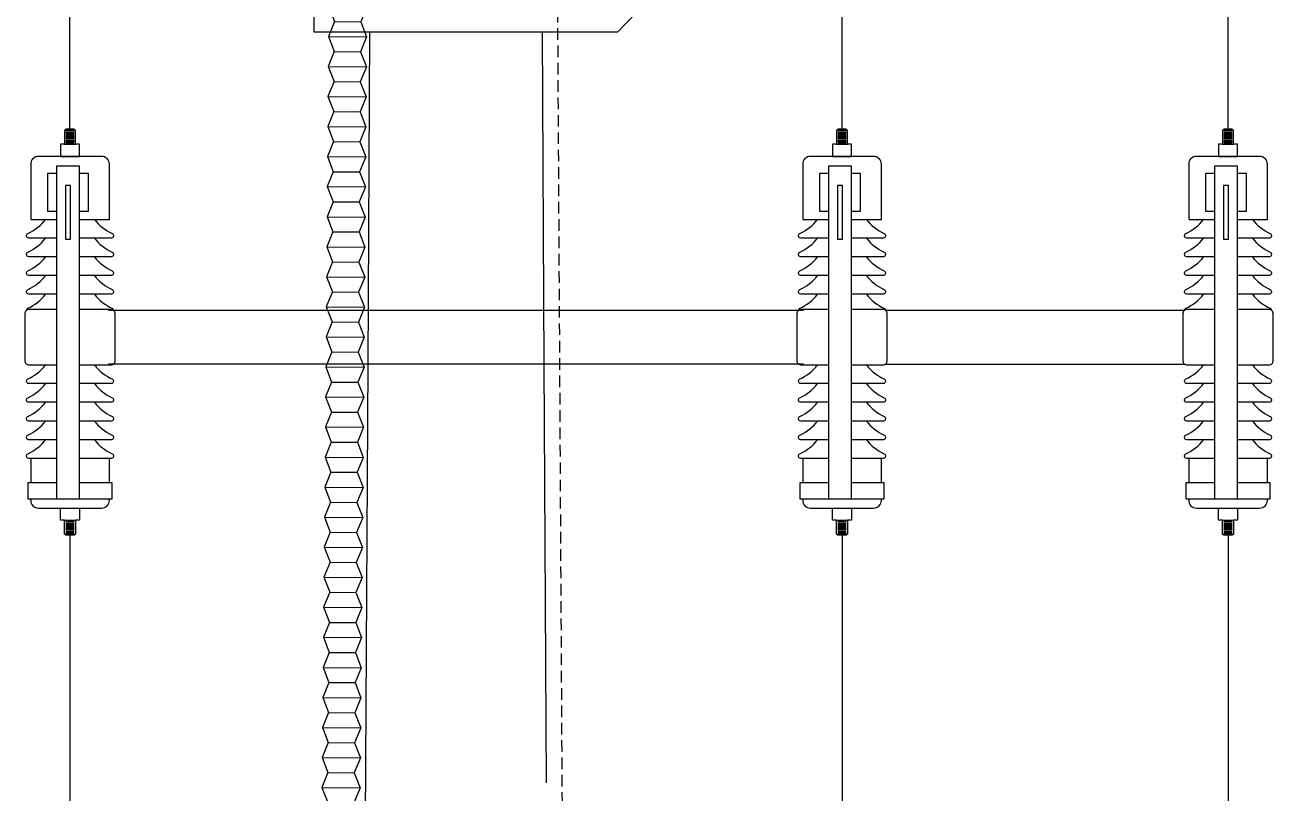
# Model space of a CAD drawing. Header units: inches. Extents: x -246336 to 136055, y -106871 to 69513.
# Drawn here: x -2304 to -688, y 65348 to 66343 of the extents above; entities that cross this region are included whole.
import ezdxf

# ---------------------------------------------------------------- set-up
doc = ezdxf.new("R2010")
doc.units = ezdxf.units.IN
doc.header["$MEASUREMENT"] = 0
doc.linetypes.add('DASHED', pattern=[0.75, 0.5, -0.25])
doc.layers.add('XA-TT1', color=7, linetype='Continuous')

# ---------------------------------------------------------------- blocks, each defined once
blk = doc.blocks.new('A$C1B1045A4')
at = {"color": 9}
for p, q in [((52.9, 524.6), (63.8, 524.6)), ((52.9, 522.8), (63.8, 522.8)), ((52.9, 521), (63.8, 521)), ((52.9, 519.2), (63.8, 519.2)), ((52.9, 517.4), (63.8, 517.4)), ((51.4, 506.6), (65.3, 506.6)), ((52.9, 515.6), (63.8, 515.6)), ((52.9, 513.8), (63.8, 513.8)), ((52.9, 512), (63.8, 512)), ((52.9, 510.2), (63.8, 510.2)), ((52.9, 508.4), (63.8, 508.4)), ((46.1, 490.8), (70.6, 490.8)), ((26.8, 409.2), (40.9, 409.2)), ((70.7, 409.2), (89.9, 409.2)), ((46.1, 35.2), (70.6, 35.2)), ((51.4, 19.4), (65.3, 19.4)), ((52.9, 17.6), (63.8, 17.6)), ((52.9, 15.8), (63.8, 15.8)), ((52.9, 14), (63.8, 14)), ((52.9, 12.2), (63.8, 12.2)), ((52.9, 10.4), (63.8, 10.4)), ((52.9, 8.6), (63.8, 8.6)), ((52.9, 6.8), (63.8, 6.8)), ((52.9, 5), (63.8, 5)), ((52.9, 3.2), (63.8, 3.2)), ((52.9, 1.4), (63.8, 1.4))]:
    blk.add_line(p, q, dxfattribs=at)
at = {"color": 9, "flags": 128}
for points in [[(70.6, 490.8), (70.6, 506.6), (65.3, 506.6), (65.3, 524.5), (63.8, 526), (52.9, 526), (51.4, 524.5), (51.4, 506.6), (46.1, 506.6), (46.1, 490.8)], [(70.6, 35.2), (70.6, 19.4), (65.3, 19.4), (65.3, 1.5), (63.8, 0), (52.9, 0), (51.4, 1.5), (51.4, 19.4), (46.1, 19.4), (46.1, 35.2)]]:
    blk.add_lwpolyline(points, dxfattribs=at)
at = {"color": 9}
for points in [[(109.3, 471.3), (109.3, 480.8, 0.414214), (99.3, 490.8), (17.4, 490.8, 0.414214), (7.4, 480.8), (7.4, 409.7)], [(40.9, 385), (4.8, 385, -0.748668), (3.7, 391, 0.125293), (26.8, 409.2)], [(89.9, 409.2, 0.125293), (113, 391, -0.748668), (111.9, 385), (111.9, 385), (70.7, 385)], [(40.9, 360.7), (4.8, 360.7, -0.748668), (3.7, 366.7, 0.125293), (26.8, 385)], [(89.9, 385, 0.125293), (113, 366.7, -0.748668), (111.9, 360.7), (111.9, 360.7), (70.7, 360.7)], [(40.9, 336.5), (4.8, 336.5, -0.748668), (3.7, 342.5, 0.125293), (26.8, 360.7)], [(89.9, 360.7, 0.125293), (113, 342.5, -0.748668), (111.9, 336.5), (111.9, 336.5), (70.7, 336.5)], [(40.9, 312.3), (4.8, 312.3, -0.748668), (3.7, 318.3, 0.125293), (26.8, 336.5)], [(89.9, 336.5, 0.125293), (113, 318.3, -0.748668), (111.9, 312.3), (111.9, 312.3), (70.7, 312.3)], [(2.2, 292.4, -0.177277), (3.7, 294, 0.125293), (26.8, 312.3)], [(89.9, 312.3, 0.125293), (113, 294, -0.177277), (114.5, 292.4, -0.177277)], [(40.9, 292.4), (5, 292.4, 0.414214), (0, 287.4), (0, 225.7, 0.414214), (5, 220.7), (40.9, 220.7)], [(70.7, 220.7), (111.7, 220.7, 0.414214), (116.7, 225.7), (116.7, 287.4, 0.414214), (111.7, 292.4), (70.7, 292.4)], [(40.9, 196.5), (4.8, 196.5, -0.748668), (3.7, 202.5, 0.125293), (26.8, 220.7)], [(89.9, 220.7, 0.125293), (113, 202.5, -0.748668), (111.9, 196.5), (111.9, 196.5), (70.7, 196.5)], [(40.9, 172.2), (4.8, 172.2, -0.748668), (3.7, 178.2, 0.125293), (26.8, 196.5)], [(89.9, 196.5, 0.125293), (113, 178.2, -0.748668), (111.9, 172.2), (111.9, 172.2), (70.7, 172.2)], [(40.9, 148), (4.8, 148, -0.748668), (3.7, 154, 0.125293), (26.8, 172.2)], [(89.9, 172.2, 0.125293), (113, 154, -0.748668), (111.9, 148), (111.9, 148), (70.7, 148)], [(40.9, 123.8), (4.8, 123.8, -0.748668), (3.7, 129.8, 0.125293), (26.8, 148)], [(89.9, 148, 0.125293), (113, 129.8, -0.748668), (111.9, 123.8), (111.9, 123.8), (70.7, 123.8)], [(40.9, 99.5), (4.8, 99.5, -0.748668), (3.7, 105.5, 0.125293), (26.8, 123.8)], [(89.9, 123.8, 0.125293), (113, 105.5, -0.748668), (111.9, 99.5), (111.9, 99.5), (70.7, 99.5)], [(7.4, 47.2), (7.4, 45.2, 0.414214), (17.4, 35.2), (99.3, 35.2, 0.414214), (109.3, 45.2), (109.3, 47.2)]]:
    blk.add_lwpolyline(points, format="xyb", dxfattribs=at)
for points in [[(40.9, 47.2), (70.7, 47.2), (70.7, 478.1), (40.9, 478.1)], [(52.6, 383.6), (58.9, 383.6), (58.9, 453), (52.6, 453)]]:
    blk.add_lwpolyline(points, close=True, dxfattribs=at)
for points in [[(70.7, 409.2), (109.3, 409.2), (109.3, 471.3)], [(40.9, 468.7), (29.1, 468.7), (29.1, 420), (40.9, 420)], [(70.7, 420), (82.5, 420), (82.5, 468.7), (70.7, 468.7)], [(7.4, 409.2), (40.9, 409.2)], [(40.9, 99.5), (7.4, 99.5), (7.4, 68)], [(109.3, 68), (109.3, 99.5), (70.7, 99.5)], [(40.9, 68), (3.6, 68), (3.6, 47.2), (112.8, 47.2), (112.8, 68), (70.7, 68)]]:
    blk.add_lwpolyline(points, dxfattribs=at)
blk = doc.blocks.new('A$C7E9813FF')
at = {"layer": 'XA-TT1', "color": 251}
for p, q in [((7.7, 1128.8), (0, 1109.3)), ((7.7, 1128.8), (41.7, 1128.8)), ((7.7, 1128.8), (41.7, 1128.8)), ((41.7, 1128.8), (49.5, 1109.3)), ((0, 1109.3), (7.7, 1089.9)), ((0, 1109.3), (49.5, 1109.3)), ((49.5, 1109.3), (41.7, 1089.9)), ((7.7, 1089.9), (0, 1070.4)), ((7.7, 1089.9), (41.7, 1089.9)), ((7.7, 1089.9), (41.7, 1089.9)), ((41.7, 1089.9), (49.5, 1070.4)), ((0, 1070.4), (7.7, 1051)), ((0, 1070.4), (49.5, 1070.4)), ((49.5, 1070.4), (41.7, 1051)), ((7.7, 1051), (0, 1031.5)), ((7.7, 1051), (41.7, 1051)), ((7.7, 1051), (41.7, 1051)), ((41.7, 1051), (49.5, 1031.5)), ((0, 1031.5), (7.7, 1012)), ((0, 1031.5), (49.5, 1031.5)), ((49.5, 1031.5), (41.7, 1012)), ((7.7, 1012), (0, 992.6)), ((7.7, 1012), (41.7, 1012)), ((7.7, 1012), (41.7, 1012)), ((41.7, 1012), (49.5, 992.6)), ((0, 992.6), (7.7, 973.1)), ((0, 992.6), (49.5, 992.6)), ((49.5, 992.6), (41.7, 973.1)), ((7.7, 973.1), (0, 953.6)), ((7.7, 973.1), (41.7, 973.1)), ((7.7, 973.1), (41.7, 973.1)), ((41.7, 973.1), (49.5, 953.6)), ((0, 953.6), (7.7, 934.2)), ((0, 953.6), (49.5, 953.6)), ((49.5, 953.6), (41.7, 934.2)), ((7.7, 934.2), (0, 914.7)), ((7.7, 934.2), (41.7, 934.2)), ((7.7, 934.2), (41.7, 934.2)), ((41.7, 934.2), (49.5, 914.7)), ((0, 914.7), (7.7, 895.3)), ((0, 914.7), (49.5, 914.7)), ((49.5, 914.7), (41.7, 895.3)), ((7.7, 895.3), (0, 875.8)), ((7.7, 895.3), (41.7, 895.3)), ((7.7, 895.3), (41.7, 895.3)), ((41.7, 895.3), (49.5, 875.8)), ((0, 875.8), (7.7, 856.3)), ((0, 875.8), (49.5, 875.8)), ((49.5, 875.8), (41.7, 856.3)), ((7.7, 856.3), (0, 836.9)), ((7.7, 856.3), (41.7, 856.3)), ((7.7, 856.3), (41.7, 856.3)), ((41.7, 856.3), (49.5, 836.9)), ((0, 836.9), (7.7, 817.4)), ((0, 836.9), (49.5, 836.9)), ((49.5, 836.9), (41.7, 817.4)), ((7.7, 817.4), (0, 797.9)), ((7.7, 817.4), (41.7, 817.4)), ((7.7, 817.4), (41.7, 817.4)), ((41.7, 817.4), (49.5, 797.9)), ((0, 797.9), (7.7, 778.5)), ((0, 797.9), (49.5, 797.9)), ((49.5, 797.9), (41.7, 778.5)), ((7.7, 778.5), (0, 759)), ((7.7, 778.5), (41.7, 778.5)), ((7.7, 778.5), (41.7, 778.5)), ((41.7, 778.5), (49.5, 759)), ((0, 759), (7.7, 739.6)), ((0, 759), (49.5, 759)), ((49.5, 759), (41.7, 739.6)), ((7.7, 739.6), (0, 720.1)), ((7.7, 739.6), (41.7, 739.6)), ((7.7, 739.6), (41.7, 739.6)), ((41.7, 739.6), (49.5, 720.1)), ((0, 720.1), (7.7, 700.6)), ((0, 720.1), (49.5, 720.1)), ((49.5, 720.1), (41.7, 700.6)), ((7.7, 700.6), (0, 681.2)), ((7.7, 700.6), (41.7, 700.6)), ((7.7, 700.6), (41.7, 700.6)), ((41.7, 700.6), (49.5, 681.2)), ((0, 681.2), (7.7, 661.7)), ((0, 681.2), (49.5, 681.2)), ((49.5, 681.2), (41.7, 661.7)), ((7.7, 661.7), (0, 642.2)), ((7.7, 661.7), (41.7, 661.7)), ((7.7, 661.7), (41.7, 661.7)), ((41.7, 661.7), (49.5, 642.2)), ((0, 642.2), (7.7, 622.8)), ((0, 642.2), (49.5, 642.2)), ((49.5, 642.2), (41.7, 622.8)), ((7.7, 622.8), (0, 603.3)), ((7.7, 622.8), (41.7, 622.8)), ((7.7, 622.8), (41.7, 622.8)), ((41.7, 622.8), (49.5, 603.3)), ((0, 603.3), (7.7, 583.9)), ((0, 603.3), (49.5, 603.3)), ((49.5, 603.3), (41.7, 583.9)), ((7.7, 583.9), (0, 564.4)), ((7.7, 583.9), (41.7, 583.9)), ((7.7, 583.9), (41.7, 583.9)), ((41.7, 583.9), (49.5, 564.4)), ((0, 564.4), (7.7, 544.9)), ((0, 564.4), (49.5, 564.4)), ((49.5, 564.4), (41.7, 544.9)), ((7.7, 544.9), (0, 525.5)), ((7.7, 544.9), (41.7, 544.9)), ((7.7, 544.9), (41.7, 544.9)), ((41.7, 544.9), (49.5, 525.5)), ((0, 525.5), (7.7, 506)), ((0, 525.5), (49.5, 525.5)), ((49.5, 525.5), (41.7, 506)), ((7.7, 506), (0, 486.6)), ((7.7, 506), (41.7, 506)), ((7.7, 506), (41.7, 506)), ((41.7, 506), (49.5, 486.6)), ((0, 486.6), (7.7, 467.1)), ((0, 486.6), (49.5, 486.6)), ((49.5, 486.6), (41.7, 467.1)), ((7.7, 467.1), (0, 447.6)), ((7.7, 467.1), (41.7, 467.1)), ((7.7, 467.1), (41.7, 467.1)), ((41.7, 467.1), (49.5, 447.6)), ((0, 447.6), (7.7, 428.2)), ((0, 447.6), (49.5, 447.6)), ((49.5, 447.6), (41.7, 428.2)), ((7.7, 428.2), (0, 408.7)), ((7.7, 428.2), (41.7, 428.2)), ((7.7, 428.2), (41.7, 428.2)), ((41.7, 428.2), (49.5, 408.7)), ((0, 408.7), (7.7, 389.2)), ((0, 408.7), (49.5, 408.7)), ((49.5, 408.7), (41.7, 389.2)), ((7.7, 389.2), (0, 369.8)), ((7.7, 389.2), (41.7, 389.2)), ((7.7, 389.2), (41.7, 389.2)), ((41.7, 389.2), (49.5, 369.8)), ((0, 369.8), (7.7, 350.3)), ((0, 369.8), (49.5, 369.8)), ((49.5, 369.8), (41.7, 350.3)), ((7.7, 350.3), (0, 330.9)), ((7.7, 350.3), (41.7, 350.3)), ((7.7, 350.3), (41.7, 350.3)), ((41.7, 350.3), (49.5, 330.9)), ((0, 330.9), (7.7, 311.4)), ((0, 330.9), (49.5, 330.9)), ((49.5, 330.9), (41.7, 311.4)), ((7.7, 311.4), (0, 291.9)), ((7.7, 311.4), (41.7, 311.4)), ((7.7, 311.4), (41.7, 311.4)), ((41.7, 311.4), (49.5, 291.9)), ((0, 291.9), (49.5, 291.9)), ((0, 291.9), (7.7, 272.5)), ((49.5, 291.9), (41.7, 272.5)), ((7.7, 272.5), (0, 253)), ((7.7, 272.5), (41.7, 272.5)), ((7.7, 272.5), (41.7, 272.5)), ((41.7, 272.5), (49.5, 253)), ((0, 253), (7.7, 233.5)), ((0, 253), (49.5, 253)), ((49.5, 253), (41.7, 233.5)), ((7.7, 233.5), (0, 214.1)), ((7.7, 233.5), (41.7, 233.5)), ((7.7, 233.5), (41.7, 233.5)), ((41.7, 233.5), (49.5, 214.1)), ((0, 214.1), (7.7, 194.6)), ((0, 214.1), (49.5, 214.1)), ((49.5, 214.1), (41.7, 194.6)), ((7.7, 194.6), (0, 175.2)), ((7.7, 194.6), (41.7, 194.6)), ((7.7, 194.6), (41.7, 194.6)), ((41.7, 194.6), (49.5, 175.2)), ((0, 175.2), (7.7, 155.7)), ((0, 175.2), (49.5, 175.2)), ((49.5, 175.2), (41.7, 155.7)), ((7.7, 155.7), (0, 136.2)), ((7.7, 155.7), (41.7, 155.7)), ((7.7, 155.7), (41.7, 155.7)), ((41.7, 155.7), (49.5, 136.2)), ((0, 136.2), (7.7, 116.8)), ((0, 136.2), (49.5, 136.2)), ((49.5, 136.2), (41.7, 116.8)), ((7.7, 116.8), (0, 97.3)), ((7.7, 116.8), (41.7, 116.8)), ((7.7, 116.8), (41.7, 116.8)), ((41.7, 116.8), (49.5, 97.3)), ((0, 97.3), (7.7, 77.8)), ((0, 97.3), (49.5, 97.3)), ((49.5, 97.3), (41.7, 77.8)), ((7.7, 77.8), (0, 58.4)), ((7.7, 77.8), (41.7, 77.8)), ((7.7, 77.8), (41.7, 77.8)), ((41.7, 77.8), (49.5, 58.4)), ((0, 58.4), (7.7, 38.9)), ((0, 58.4), (49.5, 58.4)), ((49.5, 58.4), (41.7, 38.9)), ((7.7, 38.9), (0, 19.5)), ((7.7, 38.9), (41.7, 38.9)), ((7.7, 38.9), (41.7, 38.9)), ((41.7, 38.9), (49.5, 19.5)), ((0, 19.5), (7.7, 0)), ((0, 19.5), (49.5, 19.5)), ((49.5, 19.5), (41.7, 0)), ((7.7, 0), (41.7, 0)), ((7.7, 0), (41.7, 0))]:
    blk.add_line(p, q, dxfattribs=at)
blk = doc.blocks.new('A$C53097A31')
at = {"layer": 'XA-TT1', "color": 251}
for p, q in [((7.7, 3600.5), (0, 3581)), ((7.7, 3600.5), (41.7, 3600.5)), ((41.7, 3600.5), (49.5, 3581)), ((0, 3581), (49.5, 3581)), ((0, 3581), (7.7, 3561.6)), ((49.5, 3581), (41.7, 3561.6)), ((7.7, 3561.6), (0, 3542.1)), ((7.7, 3561.6), (41.7, 3561.6)), ((7.7, 3561.6), (41.7, 3561.6)), ((41.7, 3561.6), (49.5, 3542.1)), ((0, 3542.1), (49.5, 3542.1)), ((0, 3542.1), (7.7, 3522.6)), ((49.5, 3542.1), (41.7, 3522.6)), ((7.7, 3522.6), (0, 3503.2)), ((7.7, 3522.6), (41.7, 3522.6)), ((7.7, 3522.6), (41.7, 3522.6)), ((41.7, 3522.6), (49.5, 3503.2)), ((0, 3503.2), (7.7, 3483.7)), ((0, 3503.2), (49.5, 3503.2)), ((49.5, 3503.2), (41.7, 3483.7)), ((7.7, 3483.7), (0, 3464.2)), ((7.7, 3483.7), (41.7, 3483.7)), ((7.7, 3483.7), (41.7, 3483.7)), ((41.7, 3483.7), (49.5, 3464.2)), ((0, 3464.2), (49.5, 3464.2)), ((0, 3464.2), (7.7, 3444.8)), ((49.5, 3464.2), (41.7, 3444.8)), ((7.7, 3444.8), (0, 3425.3)), ((7.7, 3444.8), (41.7, 3444.8)), ((7.7, 3444.8), (41.7, 3444.8)), ((41.7, 3444.8), (49.5, 3425.3)), ((0, 3425.3), (49.5, 3425.3)), ((0, 3425.3), (7.7, 3405.9)), ((49.5, 3425.3), (41.7, 3405.9)), ((7.7, 3405.9), (0, 3386.4)), ((7.7, 3405.9), (41.7, 3405.9)), ((7.7, 3405.9), (41.7, 3405.9)), ((41.7, 3405.9), (49.5, 3386.4)), ((0, 3386.4), (49.5, 3386.4)), ((0, 3386.4), (7.7, 3366.9)), ((49.5, 3386.4), (41.7, 3366.9)), ((7.7, 3366.9), (0, 3347.5)), ((7.7, 3366.9), (41.7, 3366.9)), ((7.7, 3366.9), (41.7, 3366.9)), ((41.7, 3366.9), (49.5, 3347.5)), ((0, 3347.5), (49.5, 3347.5)), ((0, 3347.5), (7.7, 3328)), ((49.5, 3347.5), (41.7, 3328)), ((7.7, 3328), (0, 3308.5)), ((7.7, 3328), (41.7, 3328)), ((7.7, 3328), (41.7, 3328)), ((41.7, 3328), (49.5, 3308.5)), ((0, 3308.5), (49.5, 3308.5)), ((0, 3308.5), (7.7, 3289.1)), ((49.5, 3308.5), (41.7, 3289.1)), ((7.7, 3289.1), (0, 3269.6)), ((7.7, 3289.1), (41.7, 3289.1)), ((7.7, 3289.1), (41.7, 3289.1)), ((41.7, 3289.1), (49.5, 3269.6)), ((0, 3269.6), (49.5, 3269.6)), ((0, 3269.6), (7.7, 3250.2)), ((49.5, 3269.6), (41.7, 3250.2)), ((7.7, 3250.2), (0, 3230.7)), ((7.7, 3250.2), (41.7, 3250.2)), ((7.7, 3250.2), (41.7, 3250.2)), ((41.7, 3250.2), (49.5, 3230.7)), ((0, 3230.7), (49.5, 3230.7)), ((0, 3230.7), (7.7, 3211.2)), ((49.5, 3230.7), (41.7, 3211.2)), ((7.7, 3211.2), (0, 3191.8)), ((7.7, 3211.2), (41.7, 3211.2)), ((7.7, 3211.2), (41.7, 3211.2)), ((41.7, 3211.2), (49.5, 3191.8)), ((0, 3191.8), (49.5, 3191.8)), ((0, 3191.8), (7.7, 3172.3)), ((49.5, 3191.8), (41.7, 3172.3)), ((7.7, 3172.3), (0, 3152.9)), ((7.7, 3172.3), (41.7, 3172.3)), ((7.7, 3172.3), (41.7, 3172.3)), ((41.7, 3172.3), (49.5, 3152.9)), ((0, 3152.9), (49.5, 3152.9)), ((0, 3152.9), (7.7, 3133.4)), ((49.5, 3152.9), (41.7, 3133.4))]:
    blk.add_line(p, q, dxfattribs=at)

msp = doc.modelspace()

# ---------------------------------------------------------------- linework, layer by layer
at = {"layer": 'XA-TT1', "color": 2}
for p, q in [((-2246.043, 66208.332), (-2246.043, 66903.881)), ((-1246.043, 66208.332), (-1246.043, 66903.881)), ((-745.857, 66208.332), (-745.857, 66903.881)), ((-2246.043, 65682.315), (-2246.043, 65065.499)), ((-1246.043, 65682.315), (-1246.043, 65065.499)), ((-746.043, 65682.315), (-746.043, 65065.499))]:
    msp.add_line(p, q, dxfattribs=at)
at = {"layer": 'XA-TT1'}
for p, q in [((-1189.894, 65973.881), (-802.191, 65973.881)), ((-1189.894, 65903.881), (-802.191, 65903.881))]:
    msp.add_line(p, q, dxfattribs=at)
at = {"layer": 'XA-TT1', "color": 2, "linetype": 'DASHED', "ltscale": 30, "flags": 128}
msp.add_lwpolyline([(-2241.121, 68106.131, 0.57921701), (-2184.231, 68028.785), (-1979.59, 68028.785), (-1719.707, 68028.785, -0.3643918), (-1623.374, 67908.877), (-1568.522, 58270.814)], format="xyb", dxfattribs=at)
at = {"layer": 'XA-TT1', "flags": 128}
for points in [[(-986.336, 66903.881), (-1536.748, 66333.874), (-1929.835, 66333.874), (-1929.835, 66403.874), (-1566.463, 66403.874), (-1083.644, 66903.881)], [(-1860.004, 65903.881), (-1857.605, 66333.874)], [(-1634.48, 66333.874), (-1632.082, 65903.881)], [(-1867.423, 64573.881), (-1860.004, 65903.881)], [(-1632.082, 65903.881), (-1629.057, 65361.639)]]:
    msp.add_lwpolyline(points, dxfattribs=at)
at = {"layer": 'XA-TT1', "color": 7, "flags": 128}
for points in [[(-2196.3, 65973.881), (-1295.785, 65973.881)], [(-1295.785, 65903.881), (-2196.3, 65903.881)]]:
    msp.add_lwpolyline(points, dxfattribs=at)

# ---------------------------------------------------------------- block references
at = {"layer": 'XA-TT1'}
for name, p, rotation in [('A$C7E9813FF', (-1915.426, 65803.104), 359.5464998854639), ('A$C53097A31', (-1950.107, 62202.804), 359.4480922700585)]:
    msp.add_blockref(name, p, dxfattribs=dict(at, rotation=rotation))
for p in [(-2304.379, 65682.315), (-1304.379, 65682.315), (-804.379, 65682.315)]:
    msp.add_blockref('A$C1B1045A4', p, dxfattribs=at)

doc.saveas('drawing.dxf')
